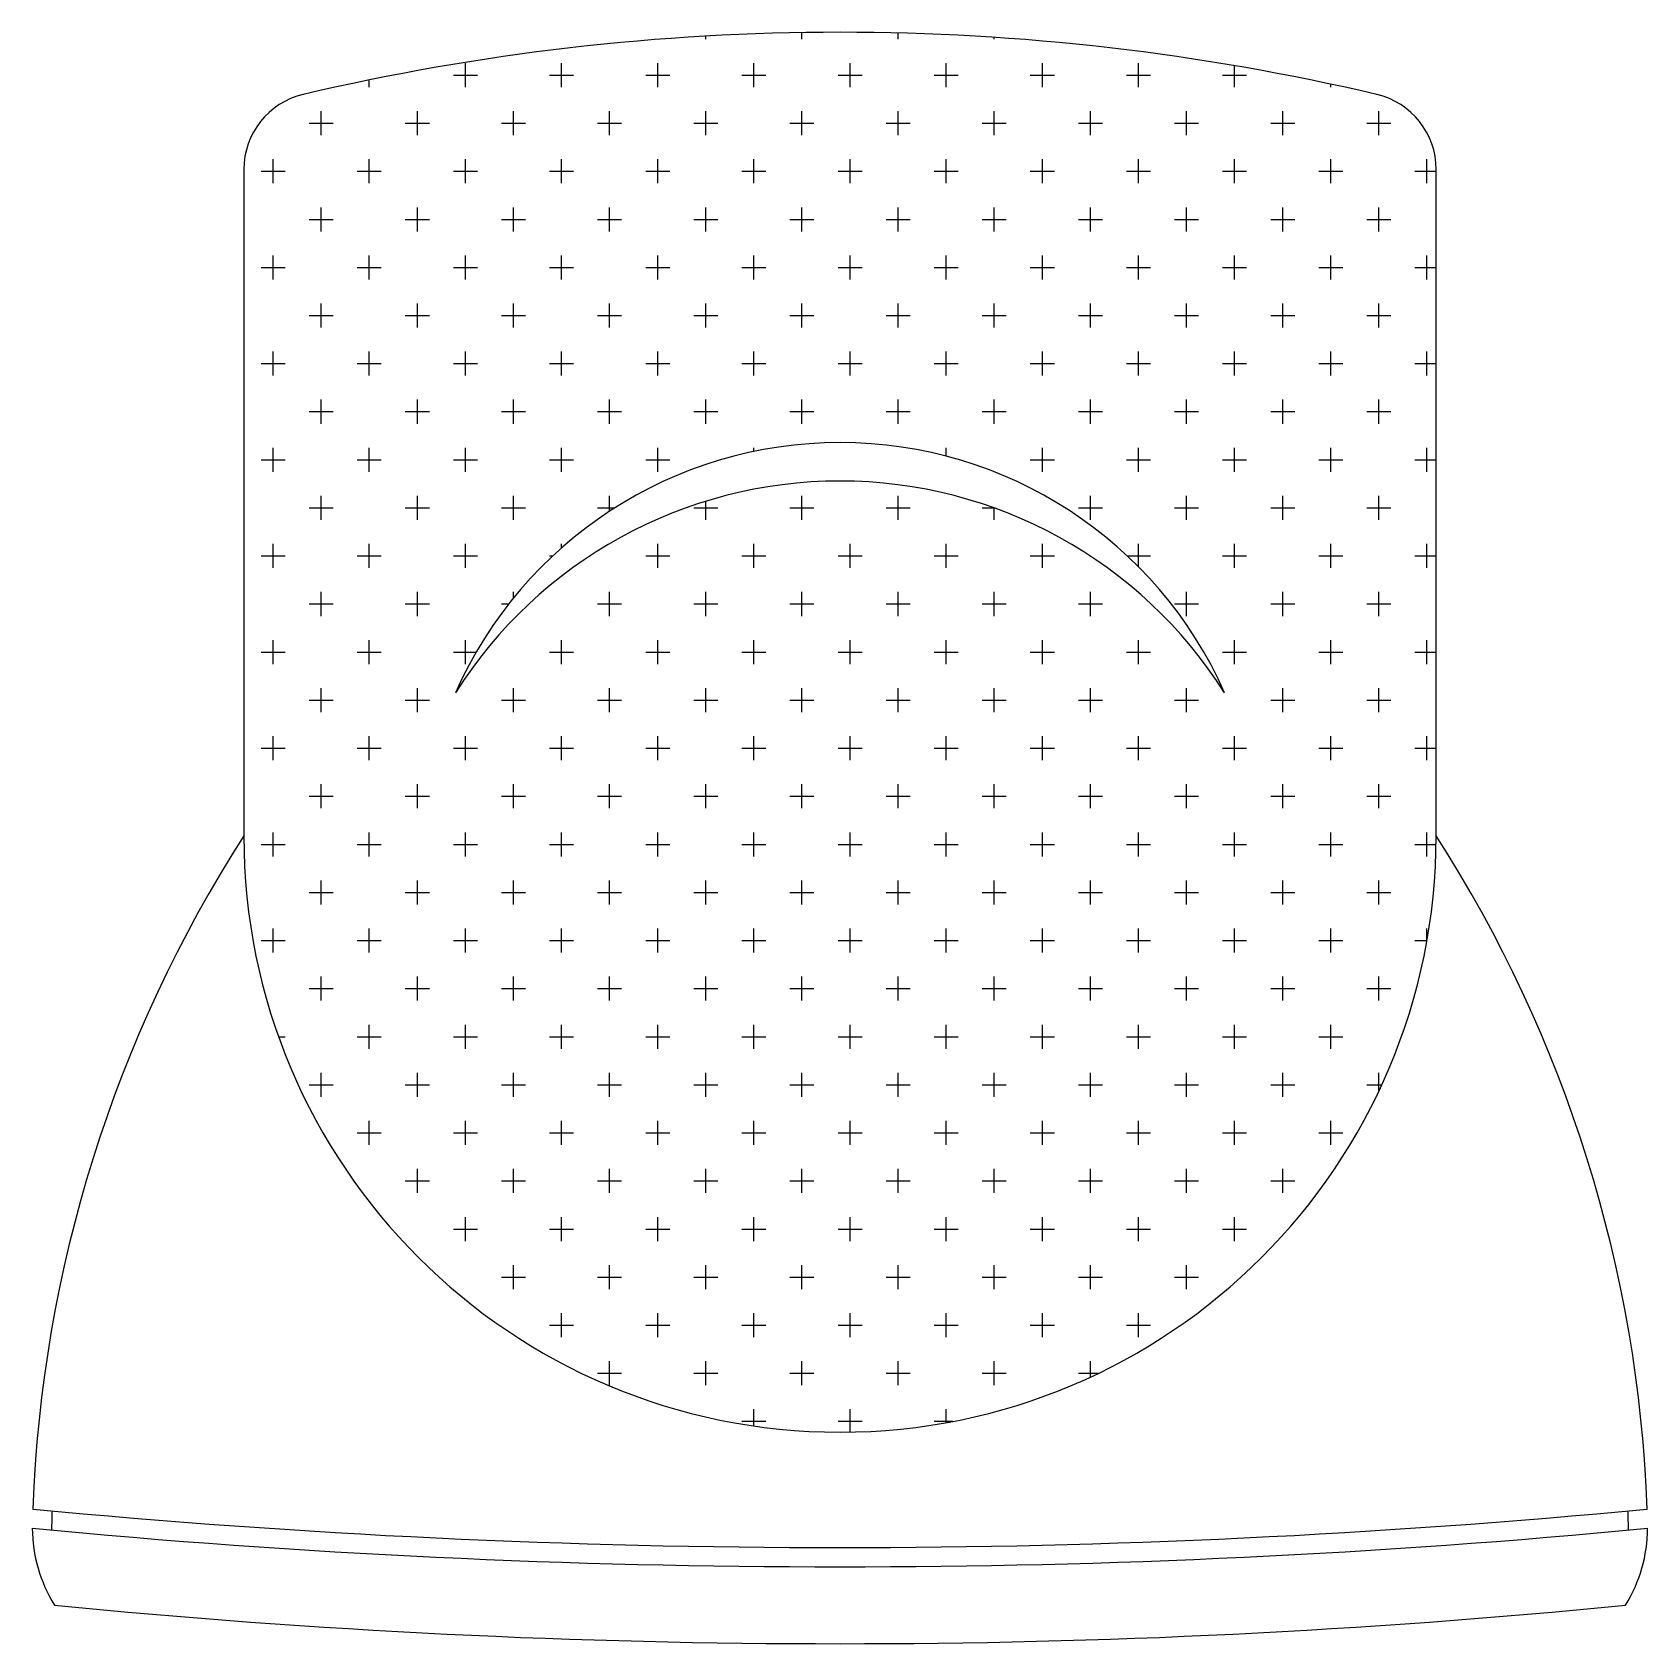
# Model space of a CAD drawing. Extents: x -42728 to 99010, y -18674 to 47645.
# Drawn here: x 47160.9 to 47580.9, y 25720 to 26139 of the extents above; entities that cross this region are included whole.
import ezdxf

# ---------------------------------------------------------------- set-up
doc = ezdxf.new("R2010")
doc.units = 0
doc.header["$LTSCALE"] = 100
doc.header["$MEASUREMENT"] = 0
doc.layers.get('0').update_dxf_attribs({"linetype": 'CONTINUOUS'})

# ---------------------------------------------------------------- blocks, each defined once
blk = doc.blocks.new('A$C38283BF0')
for p, q in [((431.95, 689.7), (431.95, 690.46)), ((456.95, 689.7), (456.95, 691.37)), ((481.95, 689.7), (481.95, 691.27)), ((506.95, 689.7), (506.95, 690.14)), ((369.45, 677.2), (369.45, 683.45)), ((394.45, 677.2), (394.45, 683.45)), ((419.45, 677.2), (419.45, 683.45)), ((444.45, 677.2), (444.45, 683.45)), ((469.45, 677.2), (469.45, 683.45)), ((494.45, 677.2), (494.45, 683.45)), ((519.45, 677.2), (519.45, 683.45)), ((544.45, 677.2), (544.45, 683.45)), ((569.45, 677.2), (569.45, 682.77)), ((344.45, 677.2), (344.45, 679.06)), ((366.32, 680.33), (372.57, 680.33)), ((391.32, 680.33), (397.57, 680.33)), ((416.32, 680.33), (422.57, 680.33)), ((441.32, 680.33), (447.57, 680.33)), ((466.32, 680.33), (472.57, 680.33)), ((491.32, 680.33), (497.57, 680.33)), ((516.32, 680.33), (522.57, 680.33)), ((541.32, 680.33), (547.57, 680.33)), ((566.32, 680.33), (572.57, 680.33)), ((594.45, 677.2), (594.45, 677.97)), ((328.82, 667.83), (335.07, 667.83)), ((331.95, 664.7), (331.95, 670.95)), ((353.82, 667.83), (360.07, 667.83)), ((356.95, 664.7), (356.95, 670.95)), ((378.82, 667.83), (385.07, 667.83)), ((381.95, 664.7), (381.95, 670.95)), ((403.82, 667.83), (410.07, 667.83)), ((406.95, 664.7), (406.95, 670.95)), ((428.82, 667.83), (435.07, 667.83)), ((431.95, 664.7), (431.95, 670.95)), ((453.82, 667.83), (460.07, 667.83)), ((456.95, 664.7), (456.95, 670.95)), ((478.82, 667.83), (485.07, 667.83)), ((481.95, 664.7), (481.95, 670.95)), ((503.82, 667.83), (510.07, 667.83)), ((506.95, 664.7), (506.95, 670.95)), ((528.82, 667.83), (535.07, 667.83)), ((531.95, 664.7), (531.95, 670.95)), ((553.82, 667.83), (560.07, 667.83)), ((556.95, 664.7), (556.95, 670.95)), ((578.82, 667.83), (585.07, 667.83)), ((581.95, 664.7), (581.95, 670.95)), ((603.82, 667.83), (610.07, 667.83)), ((606.95, 664.7), (606.95, 670.95)), ((311.84, 655.82), (311.84, 482.52)), ((316.32, 655.33), (322.57, 655.33)), ((319.45, 652.2), (319.45, 658.45)), ((341.32, 655.33), (347.57, 655.33)), ((344.45, 652.2), (344.45, 658.45)), ((366.32, 655.33), (372.57, 655.33)), ((369.45, 652.2), (369.45, 658.45)), ((391.32, 655.33), (397.57, 655.33)), ((394.45, 652.2), (394.45, 658.45)), ((416.32, 655.33), (422.57, 655.33)), ((419.45, 652.2), (419.45, 658.45)), ((441.32, 655.33), (447.57, 655.33)), ((444.45, 652.2), (444.45, 658.45)), ((466.32, 655.33), (472.57, 655.33)), ((469.45, 652.2), (469.45, 658.45)), ((491.32, 655.33), (497.57, 655.33)), ((494.45, 652.2), (494.45, 658.45)), ((516.32, 655.33), (522.57, 655.33)), ((519.45, 652.2), (519.45, 658.45)), ((541.32, 655.33), (547.57, 655.33)), ((544.45, 652.2), (544.45, 658.45)), ((566.32, 655.33), (572.57, 655.33)), ((569.45, 652.2), (569.45, 658.45)), ((591.32, 655.33), (597.57, 655.33)), ((594.45, 652.2), (594.45, 658.45)), ((616.32, 655.33), (621.84, 655.33)), ((619.45, 652.2), (619.45, 658.45)), ((621.84, 482.52), (621.84, 655.82)), ((328.82, 642.83), (335.07, 642.83)), ((331.95, 639.7), (331.95, 645.95)), ((353.82, 642.83), (360.07, 642.83)), ((356.95, 639.7), (356.95, 645.95)), ((378.82, 642.83), (385.07, 642.83)), ((381.95, 639.7), (381.95, 645.95)), ((403.82, 642.83), (410.07, 642.83)), ((406.95, 639.7), (406.95, 645.95)), ((428.82, 642.83), (435.07, 642.83)), ((431.95, 639.7), (431.95, 645.95)), ((453.82, 642.83), (460.07, 642.83)), ((456.95, 639.7), (456.95, 645.95)), ((478.82, 642.83), (485.07, 642.83)), ((481.95, 639.7), (481.95, 645.95)), ((503.82, 642.83), (510.07, 642.83)), ((506.95, 639.7), (506.95, 645.95)), ((528.82, 642.83), (535.07, 642.83)), ((531.95, 639.7), (531.95, 645.95)), ((553.82, 642.83), (560.07, 642.83)), ((556.95, 639.7), (556.95, 645.95)), ((578.82, 642.83), (585.07, 642.83)), ((581.95, 639.7), (581.95, 645.95)), ((603.82, 642.83), (610.07, 642.83)), ((606.95, 639.7), (606.95, 645.95)), ((316.32, 630.33), (322.57, 630.33)), ((319.45, 627.2), (319.45, 633.45)), ((341.32, 630.33), (347.57, 630.33)), ((344.45, 627.2), (344.45, 633.45)), ((366.32, 630.33), (372.57, 630.33)), ((369.45, 627.2), (369.45, 633.45)), ((391.32, 630.33), (397.57, 630.33)), ((394.45, 627.2), (394.45, 633.45)), ((416.32, 630.33), (422.57, 630.33)), ((419.45, 627.2), (419.45, 633.45)), ((441.32, 630.33), (447.57, 630.33)), ((444.45, 627.2), (444.45, 633.45)), ((466.32, 630.33), (472.57, 630.33)), ((469.45, 627.2), (469.45, 633.45)), ((491.32, 630.33), (497.57, 630.33)), ((494.45, 627.2), (494.45, 633.45)), ((516.32, 630.33), (522.57, 630.33)), ((519.45, 627.2), (519.45, 633.45)), ((541.32, 630.33), (547.57, 630.33)), ((544.45, 627.2), (544.45, 633.45)), ((566.32, 630.33), (572.57, 630.33)), ((569.45, 627.2), (569.45, 633.45)), ((591.32, 630.33), (597.57, 630.33)), ((594.45, 627.2), (594.45, 633.45)), ((616.32, 630.33), (621.84, 630.33)), ((619.45, 627.2), (619.45, 633.45)), ((328.82, 617.83), (335.07, 617.83)), ((331.95, 614.7), (331.95, 620.95)), ((353.82, 617.83), (360.07, 617.83)), ((356.95, 614.7), (356.95, 620.95)), ((378.82, 617.83), (385.07, 617.83)), ((381.95, 614.7), (381.95, 620.95)), ((403.82, 617.83), (410.07, 617.83)), ((406.95, 614.7), (406.95, 620.95)), ((428.82, 617.83), (435.07, 617.83)), ((431.95, 614.7), (431.95, 620.95)), ((453.82, 617.83), (460.07, 617.83)), ((456.95, 614.7), (456.95, 620.95)), ((478.82, 617.83), (485.07, 617.83)), ((481.95, 614.7), (481.95, 620.95)), ((503.82, 617.83), (510.07, 617.83)), ((506.95, 614.7), (506.95, 620.95)), ((528.82, 617.83), (535.07, 617.83)), ((531.95, 614.7), (531.95, 620.95)), ((553.82, 617.83), (560.07, 617.83)), ((556.95, 614.7), (556.95, 620.95)), ((578.82, 617.83), (585.07, 617.83)), ((581.95, 614.7), (581.95, 620.95)), ((603.82, 617.83), (610.07, 617.83)), ((606.95, 614.7), (606.95, 620.95)), ((316.32, 605.33), (322.57, 605.33)), ((319.45, 602.2), (319.45, 608.45)), ((341.32, 605.33), (347.57, 605.33)), ((344.45, 602.2), (344.45, 608.45)), ((366.32, 605.33), (372.57, 605.33)), ((369.45, 602.2), (369.45, 608.45)), ((391.32, 605.33), (397.57, 605.33)), ((394.45, 602.2), (394.45, 608.45)), ((416.32, 605.33), (422.57, 605.33)), ((419.45, 602.2), (419.45, 608.45)), ((441.32, 605.33), (447.57, 605.33)), ((444.45, 602.2), (444.45, 608.45)), ((466.32, 605.33), (472.57, 605.33)), ((469.45, 602.2), (469.45, 608.45)), ((491.32, 605.33), (497.57, 605.33)), ((494.45, 602.2), (494.45, 608.45)), ((516.32, 605.33), (522.57, 605.33)), ((519.45, 602.2), (519.45, 608.45)), ((541.32, 605.33), (547.57, 605.33)), ((544.45, 602.2), (544.45, 608.45)), ((566.32, 605.33), (572.57, 605.33)), ((569.45, 602.2), (569.45, 608.45)), ((591.32, 605.33), (597.57, 605.33)), ((594.45, 602.2), (594.45, 608.45)), ((616.32, 605.33), (621.84, 605.33)), ((619.45, 602.2), (619.45, 608.45)), ((328.82, 592.83), (335.07, 592.83)), ((331.95, 589.7), (331.95, 595.95)), ((353.82, 592.83), (360.07, 592.83)), ((356.95, 589.7), (356.95, 595.95)), ((378.82, 592.83), (385.07, 592.83)), ((381.95, 589.7), (381.95, 595.95)), ((403.82, 592.83), (410.07, 592.83)), ((406.95, 589.7), (406.95, 595.95)), ((428.82, 592.83), (435.07, 592.83)), ((431.95, 589.7), (431.95, 595.95)), ((453.82, 592.83), (460.07, 592.83)), ((456.95, 589.7), (456.95, 595.95)), ((478.82, 592.83), (485.07, 592.83)), ((481.95, 589.7), (481.95, 595.95)), ((503.82, 592.83), (510.07, 592.83)), ((506.95, 589.7), (506.95, 595.95)), ((528.82, 592.83), (535.07, 592.83)), ((531.95, 589.7), (531.95, 595.95)), ((553.82, 592.83), (560.07, 592.83)), ((556.95, 589.7), (556.95, 595.95)), ((578.82, 592.83), (585.07, 592.83)), ((581.95, 589.7), (581.95, 595.95)), ((603.82, 592.83), (610.07, 592.83)), ((606.95, 589.7), (606.95, 595.95)), ((316.32, 580.33), (322.57, 580.33)), ((319.45, 577.2), (319.45, 583.45)), ((341.32, 580.33), (347.57, 580.33)), ((344.45, 577.2), (344.45, 583.45)), ((366.32, 580.33), (372.57, 580.33)), ((369.45, 577.2), (369.45, 583.45)), ((391.32, 580.33), (397.57, 580.33)), ((394.45, 577.2), (394.45, 583.45)), ((416.32, 580.33), (422.57, 580.33)), ((419.45, 577.2), (419.45, 583.45)), ((444.45, 582.48), (444.45, 583.45)), ((494.45, 581.25), (494.45, 583.45)), ((516.32, 580.33), (522.57, 580.33)), ((519.45, 577.2), (519.45, 583.45)), ((541.32, 580.33), (547.57, 580.33)), ((544.45, 577.2), (544.45, 583.45)), ((566.32, 580.33), (572.57, 580.33)), ((569.45, 577.2), (569.45, 583.45)), ((591.32, 580.33), (597.57, 580.33)), ((594.45, 577.2), (594.45, 583.45)), ((616.32, 580.33), (621.84, 580.33)), ((619.45, 577.2), (619.45, 583.45)), ((328.82, 567.83), (335.07, 567.83)), ((331.95, 564.7), (331.95, 570.95)), ((353.82, 567.83), (360.07, 567.83)), ((356.95, 564.7), (356.95, 570.95)), ((378.82, 567.83), (385.07, 567.83)), ((381.95, 564.7), (381.95, 570.95)), ((403.82, 567.83), (408.32, 567.83)), ((406.95, 566.94), (406.95, 570.95)), ((428.82, 567.83), (435.07, 567.83)), ((431.95, 564.7), (431.95, 569.53)), ((453.82, 567.83), (460.07, 567.83)), ((456.95, 564.7), (456.95, 570.95)), ((478.82, 567.83), (485.07, 567.83)), ((481.95, 564.7), (481.95, 570.95)), ((503.82, 567.83), (506.84, 567.83)), ((506.95, 564.7), (506.95, 567.79)), ((528.82, 567.83), (535.07, 567.83)), ((531.95, 564.7), (531.95, 570.95)), ((553.82, 567.83), (560.07, 567.83)), ((556.95, 564.7), (556.95, 570.95)), ((578.82, 567.83), (585.07, 567.83)), ((581.95, 564.7), (581.95, 570.95)), ((603.82, 567.83), (610.07, 567.83)), ((606.95, 564.7), (606.95, 570.95)), ((316.32, 555.33), (322.57, 555.33)), ((319.45, 552.2), (319.45, 558.45)), ((341.32, 555.33), (347.57, 555.33)), ((344.45, 552.2), (344.45, 558.45)), ((366.32, 555.33), (372.57, 555.33)), ((369.45, 552.2), (369.45, 558.45)), ((391.32, 555.33), (392.15, 555.33)), ((394.45, 557.41), (394.45, 558.45)), ((416.32, 555.33), (422.57, 555.33)), ((419.45, 552.2), (419.45, 558.45)), ((441.32, 555.33), (447.57, 555.33)), ((444.45, 552.2), (444.45, 558.45)), ((466.32, 555.33), (472.57, 555.33)), ((469.45, 552.2), (469.45, 558.45)), ((491.32, 555.33), (497.57, 555.33)), ((494.45, 552.2), (494.45, 558.45)), ((516.32, 555.33), (522.57, 555.33)), ((519.45, 552.2), (519.45, 558.45)), ((541.52, 555.33), (547.57, 555.33)), ((544.45, 552.48), (544.45, 558.45)), ((566.32, 555.33), (572.57, 555.33)), ((569.45, 552.2), (569.45, 558.45)), ((591.32, 555.33), (597.57, 555.33)), ((594.45, 552.2), (594.45, 558.45)), ((616.32, 555.33), (621.84, 555.33)), ((619.45, 552.2), (619.45, 558.45)), ((328.82, 542.83), (335.07, 542.83)), ((331.95, 539.7), (331.95, 545.95)), ((353.82, 542.83), (360.07, 542.83)), ((356.95, 539.7), (356.95, 545.95)), ((378.82, 542.83), (380.7, 542.83)), ((381.95, 544.39), (381.95, 545.95)), ((403.82, 542.83), (410.07, 542.83)), ((406.95, 539.7), (406.95, 545.95)), ((428.82, 542.83), (435.07, 542.83)), ((431.95, 539.7), (431.95, 545.95)), ((453.82, 542.83), (460.07, 542.83)), ((456.95, 539.7), (456.95, 545.95)), ((478.82, 542.83), (485.07, 542.83)), ((481.95, 539.7), (481.95, 545.95)), ((503.82, 542.83), (510.07, 542.83)), ((506.95, 539.7), (506.95, 545.95)), ((528.82, 542.83), (535.07, 542.83)), ((531.95, 539.7), (531.95, 545.95)), ((553.82, 542.83), (560.07, 542.83)), ((556.95, 539.7), (556.95, 545.95)), ((578.82, 542.83), (585.07, 542.83)), ((581.95, 539.7), (581.95, 545.95)), ((603.82, 542.83), (610.07, 542.83)), ((606.95, 539.7), (606.95, 545.95)), ((319.45, 527.2), (319.45, 533.45)), ((344.45, 527.2), (344.45, 533.45)), ((369.45, 527.2), (369.45, 533.45)), ((394.45, 527.2), (394.45, 533.45)), ((419.45, 527.2), (419.45, 533.45)), ((444.45, 527.2), (444.45, 533.45)), ((469.45, 527.2), (469.45, 533.45)), ((494.45, 527.2), (494.45, 533.45)), ((519.45, 527.2), (519.45, 533.45)), ((544.45, 527.2), (544.45, 533.45)), ((569.45, 527.2), (569.45, 533.45)), ((594.45, 527.2), (594.45, 533.45)), ((619.45, 527.2), (619.45, 533.45)), ((316.32, 530.33), (322.57, 530.33)), ((341.32, 530.33), (347.57, 530.33)), ((366.32, 530.33), (372.24, 530.33)), ((391.32, 530.33), (397.57, 530.33)), ((416.32, 530.33), (422.57, 530.33)), ((441.32, 530.33), (447.57, 530.33)), ((466.32, 530.33), (472.57, 530.33)), ((491.32, 530.33), (497.57, 530.33)), ((516.32, 530.33), (522.57, 530.33)), ((541.32, 530.33), (547.57, 530.33)), ((566.32, 530.33), (572.57, 530.33)), ((591.32, 530.33), (597.57, 530.33)), ((616.32, 530.33), (621.84, 530.33)), ((331.95, 514.7), (331.95, 520.95)), ((356.95, 514.7), (356.95, 520.95)), ((381.95, 514.7), (381.95, 520.95)), ((406.95, 514.7), (406.95, 520.95)), ((431.95, 514.7), (431.95, 520.95)), ((456.95, 514.7), (456.95, 520.95)), ((481.95, 514.7), (481.95, 520.95)), ((506.95, 514.7), (506.95, 520.95)), ((531.95, 514.7), (531.95, 520.95)), ((556.95, 514.7), (556.95, 520.95)), ((581.95, 514.7), (581.95, 520.95)), ((606.95, 514.7), (606.95, 520.95)), ((328.82, 517.83), (335.07, 517.83)), ((353.82, 517.83), (360.07, 517.83)), ((378.82, 517.83), (385.07, 517.83)), ((403.82, 517.83), (410.07, 517.83)), ((428.82, 517.83), (435.07, 517.83)), ((453.82, 517.83), (460.07, 517.83)), ((478.82, 517.83), (485.07, 517.83)), ((503.82, 517.83), (510.07, 517.83)), ((528.82, 517.83), (535.07, 517.83)), ((553.82, 517.83), (560.07, 517.83)), ((578.82, 517.83), (585.07, 517.83)), ((603.82, 517.83), (610.07, 517.83)), ((319.45, 502.2), (319.45, 508.45)), ((344.45, 502.2), (344.45, 508.45)), ((369.45, 502.2), (369.45, 508.45)), ((394.45, 502.2), (394.45, 508.45)), ((419.45, 502.2), (419.45, 508.45)), ((444.45, 502.2), (444.45, 508.45)), ((469.45, 502.2), (469.45, 508.45)), ((494.45, 502.2), (494.45, 508.45)), ((519.45, 502.2), (519.45, 508.45)), ((544.45, 502.2), (544.45, 508.45)), ((569.45, 502.2), (569.45, 508.45)), ((594.45, 502.2), (594.45, 508.45)), ((619.45, 502.2), (619.45, 508.45)), ((316.32, 505.33), (322.57, 505.33)), ((341.32, 505.33), (347.57, 505.33)), ((366.32, 505.33), (372.57, 505.33)), ((391.32, 505.33), (397.57, 505.33)), ((416.32, 505.33), (422.57, 505.33)), ((441.32, 505.33), (447.57, 505.33)), ((466.32, 505.33), (472.57, 505.33)), ((491.32, 505.33), (497.57, 505.33)), ((516.32, 505.33), (522.57, 505.33)), ((541.32, 505.33), (547.57, 505.33)), ((566.32, 505.33), (572.57, 505.33)), ((591.32, 505.33), (597.57, 505.33)), ((616.32, 505.33), (621.84, 505.33)), ((331.95, 489.7), (331.95, 495.95)), ((356.95, 489.7), (356.95, 495.95)), ((381.95, 489.7), (381.95, 495.95)), ((406.95, 489.7), (406.95, 495.95)), ((431.95, 489.7), (431.95, 495.95)), ((456.95, 489.7), (456.95, 495.95)), ((481.95, 489.7), (481.95, 495.95)), ((506.95, 489.7), (506.95, 495.95)), ((531.95, 489.7), (531.95, 495.95)), ((556.95, 489.7), (556.95, 495.95)), ((581.95, 489.7), (581.95, 495.95)), ((606.95, 489.7), (606.95, 495.95)), ((328.82, 492.83), (335.07, 492.83)), ((353.82, 492.83), (360.07, 492.83)), ((378.82, 492.83), (385.07, 492.83)), ((403.82, 492.83), (410.07, 492.83)), ((428.82, 492.83), (435.07, 492.83)), ((453.82, 492.83), (460.07, 492.83)), ((478.82, 492.83), (485.07, 492.83)), ((503.82, 492.83), (510.07, 492.83)), ((528.82, 492.83), (535.07, 492.83)), ((553.82, 492.83), (560.07, 492.83)), ((578.82, 492.83), (585.07, 492.83)), ((603.82, 492.83), (610.07, 492.83)), ((319.45, 477.2), (319.45, 483.45)), ((344.45, 477.2), (344.45, 483.45)), ((369.45, 477.2), (369.45, 483.45)), ((394.45, 477.2), (394.45, 483.45)), ((419.45, 477.2), (419.45, 483.45)), ((444.45, 477.2), (444.45, 483.45)), ((469.45, 477.2), (469.45, 483.45)), ((494.45, 477.2), (494.45, 483.45)), ((519.45, 477.2), (519.45, 483.45)), ((544.45, 477.2), (544.45, 483.45)), ((569.45, 477.2), (569.45, 483.45)), ((594.45, 477.2), (594.45, 483.45)), ((619.45, 477.2), (619.45, 483.45)), ((316.32, 480.33), (322.57, 480.33)), ((341.32, 480.33), (347.57, 480.33)), ((366.32, 480.33), (372.57, 480.33)), ((391.32, 480.33), (397.57, 480.33)), ((416.32, 480.33), (422.57, 480.33)), ((441.32, 480.33), (447.57, 480.33)), ((466.32, 480.33), (472.57, 480.33)), ((491.32, 480.33), (497.57, 480.33)), ((516.32, 480.33), (522.57, 480.33)), ((541.32, 480.33), (547.57, 480.33)), ((566.32, 480.33), (572.57, 480.33)), ((591.32, 480.33), (597.57, 480.33)), ((616.32, 480.33), (621.82, 480.33)), ((331.95, 464.7), (331.95, 470.95)), ((356.95, 464.7), (356.95, 470.95)), ((381.95, 464.7), (381.95, 470.95)), ((406.95, 464.7), (406.95, 470.95)), ((431.95, 464.7), (431.95, 470.95)), ((456.95, 464.7), (456.95, 470.95)), ((481.95, 464.7), (481.95, 470.95)), ((506.95, 464.7), (506.95, 470.95)), ((531.95, 464.7), (531.95, 470.95)), ((556.95, 464.7), (556.95, 470.95)), ((581.95, 464.7), (581.95, 470.95)), ((606.95, 464.7), (606.95, 470.95)), ((328.82, 467.83), (335.07, 467.83)), ((353.82, 467.83), (360.07, 467.83)), ((378.82, 467.83), (385.07, 467.83)), ((403.82, 467.83), (410.07, 467.83)), ((428.82, 467.83), (435.07, 467.83)), ((453.82, 467.83), (460.07, 467.83)), ((478.82, 467.83), (485.07, 467.83)), ((503.82, 467.83), (510.07, 467.83)), ((528.82, 467.83), (535.07, 467.83)), ((553.82, 467.83), (560.07, 467.83)), ((578.82, 467.83), (585.07, 467.83)), ((603.82, 467.83), (610.07, 467.83)), ((319.45, 452.2), (319.45, 458.45)), ((344.45, 452.2), (344.45, 458.45)), ((369.45, 452.2), (369.45, 458.45)), ((394.45, 452.2), (394.45, 458.45)), ((419.45, 452.2), (419.45, 458.45)), ((444.45, 452.2), (444.45, 458.45)), ((469.45, 452.2), (469.45, 458.45)), ((494.45, 452.2), (494.45, 458.45)), ((519.45, 452.2), (519.45, 458.45)), ((544.45, 452.2), (544.45, 458.45)), ((569.45, 452.2), (569.45, 458.45)), ((594.45, 452.2), (594.45, 458.45)), ((619.45, 455.42), (619.45, 458.45)), ((316.32, 455.33), (322.57, 455.33)), ((341.32, 455.33), (347.57, 455.33)), ((366.32, 455.33), (372.57, 455.33)), ((391.32, 455.33), (397.57, 455.33)), ((416.32, 455.33), (422.57, 455.33)), ((441.32, 455.33), (447.57, 455.33)), ((466.32, 455.33), (472.57, 455.33)), ((491.32, 455.33), (497.57, 455.33)), ((516.32, 455.33), (522.57, 455.33)), ((541.32, 455.33), (547.57, 455.33)), ((566.32, 455.33), (572.57, 455.33)), ((591.32, 455.33), (597.57, 455.33)), ((616.32, 455.33), (619.43, 455.33)), ((331.95, 439.7), (331.95, 445.95)), ((356.95, 439.7), (356.95, 445.95)), ((381.95, 439.7), (381.95, 445.95)), ((406.95, 439.7), (406.95, 445.95)), ((431.95, 439.7), (431.95, 445.95)), ((456.95, 439.7), (456.95, 445.95)), ((481.95, 439.7), (481.95, 445.95)), ((506.95, 439.7), (506.95, 445.95)), ((531.95, 439.7), (531.95, 445.95)), ((556.95, 439.7), (556.95, 445.95)), ((581.95, 439.7), (581.95, 445.95)), ((606.95, 439.7), (606.95, 445.95)), ((328.82, 442.83), (335.07, 442.83)), ((353.82, 442.83), (360.07, 442.83)), ((378.82, 442.83), (385.07, 442.83)), ((403.82, 442.83), (410.07, 442.83)), ((428.82, 442.83), (435.07, 442.83)), ((453.82, 442.83), (460.07, 442.83)), ((478.82, 442.83), (485.07, 442.83)), ((503.82, 442.83), (510.07, 442.83)), ((528.82, 442.83), (535.07, 442.83)), ((553.82, 442.83), (560.07, 442.83)), ((578.82, 442.83), (585.07, 442.83)), ((603.82, 442.83), (610.07, 442.83)), ((344.45, 427.2), (344.45, 433.45)), ((369.45, 427.2), (369.45, 433.45)), ((394.45, 427.2), (394.45, 433.45)), ((419.45, 427.2), (419.45, 433.45)), ((444.45, 427.2), (444.45, 433.45)), ((469.45, 427.2), (469.45, 433.45)), ((494.45, 427.2), (494.45, 433.45)), ((519.45, 427.2), (519.45, 433.45)), ((544.45, 427.2), (544.45, 433.45)), ((569.45, 427.2), (569.45, 433.45)), ((594.45, 427.2), (594.45, 433.45)), ((320.89, 430.33), (322.57, 430.33)), ((341.32, 430.33), (347.57, 430.33)), ((366.32, 430.33), (372.57, 430.33)), ((391.32, 430.33), (397.57, 430.33)), ((416.32, 430.33), (422.57, 430.33)), ((441.32, 430.33), (447.57, 430.33)), ((466.32, 430.33), (472.57, 430.33)), ((491.32, 430.33), (497.57, 430.33)), ((516.32, 430.33), (522.57, 430.33)), ((541.32, 430.33), (547.57, 430.33)), ((566.32, 430.33), (572.57, 430.33)), ((591.32, 430.33), (597.57, 430.33)), ((331.95, 414.7), (331.95, 420.95)), ((356.95, 414.7), (356.95, 420.95)), ((381.95, 414.7), (381.95, 420.95)), ((406.95, 414.7), (406.95, 420.95)), ((431.95, 414.7), (431.95, 420.95)), ((456.95, 414.7), (456.95, 420.95)), ((481.95, 414.7), (481.95, 420.95)), ((506.95, 414.7), (506.95, 420.95)), ((531.95, 414.7), (531.95, 420.95)), ((556.95, 414.7), (556.95, 420.95)), ((581.95, 414.7), (581.95, 420.95)), ((606.95, 416.24), (606.95, 420.95)), ((328.82, 417.83), (335.07, 417.83)), ((353.82, 417.83), (360.07, 417.83)), ((378.82, 417.83), (385.07, 417.83)), ((403.82, 417.83), (410.07, 417.83)), ((428.82, 417.83), (435.07, 417.83)), ((453.82, 417.83), (460.07, 417.83)), ((478.82, 417.83), (485.07, 417.83)), ((503.82, 417.83), (510.07, 417.83)), ((528.82, 417.83), (535.07, 417.83)), ((553.82, 417.83), (560.07, 417.83)), ((578.82, 417.83), (585.07, 417.83)), ((603.82, 417.83), (607.69, 417.83)), ((344.45, 402.2), (344.45, 408.45)), ((369.45, 402.2), (369.45, 408.45)), ((394.45, 402.2), (394.45, 408.45)), ((419.45, 402.2), (419.45, 408.45)), ((444.45, 402.2), (444.45, 408.45)), ((469.45, 402.2), (469.45, 408.45)), ((494.45, 402.2), (494.45, 408.45)), ((519.45, 402.2), (519.45, 408.45)), ((544.45, 402.2), (544.45, 408.45)), ((569.45, 402.2), (569.45, 408.45)), ((594.45, 402.2), (594.45, 408.45)), ((341.32, 405.33), (347.57, 405.33)), ((366.32, 405.33), (372.57, 405.33)), ((391.32, 405.33), (397.57, 405.33)), ((416.32, 405.33), (422.57, 405.33)), ((441.32, 405.33), (447.57, 405.33)), ((466.32, 405.33), (472.57, 405.33)), ((491.32, 405.33), (497.57, 405.33)), ((516.32, 405.33), (522.57, 405.33)), ((541.32, 405.33), (547.57, 405.33)), ((566.32, 405.33), (572.57, 405.33)), ((591.32, 405.33), (597.57, 405.33)), ((356.95, 389.7), (356.95, 395.95)), ((381.95, 389.7), (381.95, 395.95)), ((406.95, 389.7), (406.95, 395.95)), ((431.95, 389.7), (431.95, 395.95)), ((456.95, 389.7), (456.95, 395.95)), ((481.95, 389.7), (481.95, 395.95)), ((506.95, 389.7), (506.95, 395.95)), ((531.95, 389.7), (531.95, 395.95)), ((556.95, 389.7), (556.95, 395.95)), ((581.95, 389.7), (581.95, 395.95)), ((353.82, 392.83), (360.07, 392.83)), ((378.82, 392.83), (385.07, 392.83)), ((403.82, 392.83), (410.07, 392.83)), ((428.82, 392.83), (435.07, 392.83)), ((453.82, 392.83), (460.07, 392.83)), ((478.82, 392.83), (485.07, 392.83)), ((503.82, 392.83), (510.07, 392.83)), ((528.82, 392.83), (535.07, 392.83)), ((553.82, 392.83), (560.07, 392.83)), ((578.82, 392.83), (585.07, 392.83)), ((369.45, 377.2), (369.45, 383.45)), ((394.45, 377.2), (394.45, 383.45)), ((419.45, 377.2), (419.45, 383.45)), ((444.45, 377.2), (444.45, 383.45)), ((469.45, 377.2), (469.45, 383.45)), ((494.45, 377.2), (494.45, 383.45)), ((519.45, 377.2), (519.45, 383.45)), ((544.45, 377.2), (544.45, 383.45)), ((569.45, 377.2), (569.45, 383.45)), ((366.32, 380.33), (372.57, 380.33)), ((391.32, 380.33), (397.57, 380.33)), ((416.32, 380.33), (422.57, 380.33)), ((441.32, 380.33), (447.57, 380.33)), ((466.32, 380.33), (472.57, 380.33)), ((491.32, 380.33), (497.57, 380.33)), ((516.32, 380.33), (522.57, 380.33)), ((541.32, 380.33), (547.57, 380.33)), ((566.32, 380.33), (572.57, 380.33)), ((381.95, 364.7), (381.95, 370.95)), ((406.95, 364.7), (406.95, 370.95)), ((431.95, 364.7), (431.95, 370.95)), ((456.95, 364.7), (456.95, 370.95)), ((481.95, 364.7), (481.95, 370.95)), ((506.95, 364.7), (506.95, 370.95)), ((531.95, 364.7), (531.95, 370.95)), ((556.95, 364.7), (556.95, 370.95)), ((378.82, 367.83), (385.07, 367.83)), ((403.82, 367.83), (410.07, 367.83)), ((428.82, 367.83), (435.07, 367.83)), ((453.82, 367.83), (460.07, 367.83)), ((478.82, 367.83), (485.07, 367.83)), ((503.82, 367.83), (510.07, 367.83)), ((528.82, 367.83), (535.07, 367.83)), ((553.82, 367.83), (560.07, 367.83)), ((394.45, 352.2), (394.45, 358.45)), ((419.45, 352.2), (419.45, 358.45)), ((444.45, 352.2), (444.45, 358.45)), ((469.45, 352.2), (469.45, 358.45)), ((494.45, 352.2), (494.45, 358.45)), ((519.45, 352.2), (519.45, 358.45)), ((544.45, 352.2), (544.45, 358.45)), ((391.32, 355.33), (397.57, 355.33)), ((416.32, 355.33), (422.57, 355.33)), ((441.32, 355.33), (447.57, 355.33)), ((466.32, 355.33), (472.57, 355.33)), ((491.32, 355.33), (497.57, 355.33)), ((516.32, 355.33), (522.57, 355.33)), ((541.32, 355.33), (547.57, 355.33)), ((406.95, 339.7), (406.95, 345.95)), ((431.95, 339.7), (431.95, 345.95)), ((456.95, 339.7), (456.95, 345.95)), ((481.95, 339.7), (481.95, 345.95)), ((506.95, 339.7), (506.95, 345.95)), ((531.95, 341.86), (531.95, 345.95)), ((403.82, 342.83), (410.07, 342.83)), ((428.82, 342.83), (435.07, 342.83)), ((453.82, 342.83), (460.07, 342.83)), ((478.82, 342.83), (485.07, 342.83)), ((503.82, 342.83), (510.07, 342.83)), ((528.82, 342.83), (534, 342.83)), ((444.45, 329.14), (444.45, 333.45)), ((469.45, 327.54), (469.45, 333.45)), ((494.45, 330), (494.45, 333.45)), ((441.32, 330.33), (447.57, 330.33)), ((466.32, 330.33), (472.57, 330.33)), ((491.32, 330.33), (496.2, 330.33))]:
    blk.add_line(p, q)
for centre, radius, start, end in [((466.84, 80.83), 610.63, 76.78702, 103.21298), ((331.84, 655.82), 20, 103.213, 180), ((601.84, 655.82), 20, 0, 76.787), ((466.84, 475.42), 109.37, 23.8949, 156.1051), ((466.84, 456.47), 118.33, 32.3158, 147.6842), ((603.41, 295.03), 346.65, 147.2569, 177.9332), ((466.84, 482.52), 155, 180, 0), ((330.27, 295.03), 346.65, 2.0668, 32.7431), ((466.84, 2502.52), 2205, 264.53875, 275.46125), ((603.41, 295.03), 341.65, 177.982, 178.8223), ((330.27, 295.03), 341.65, 1.1777, 2.018), ((466.84, 2502.52), 2210, 264.54738, 275.45262), ((295.61, 302.81), 38.77, 180.4354, 211.5615), ((638.06, 302.81), 38.77, 328.4385, 359.5646), ((466.84, 2363.74), 2091.22, 264.39455, 275.60545)]:
    blk.add_arc(centre, radius, start, end)

msp = doc.modelspace()

# ---------------------------------------------------------------- block references
msp.add_blockref('A$C38283BF0', (46904.06517, 25447.50417))

doc.saveas('drawing.dxf')
